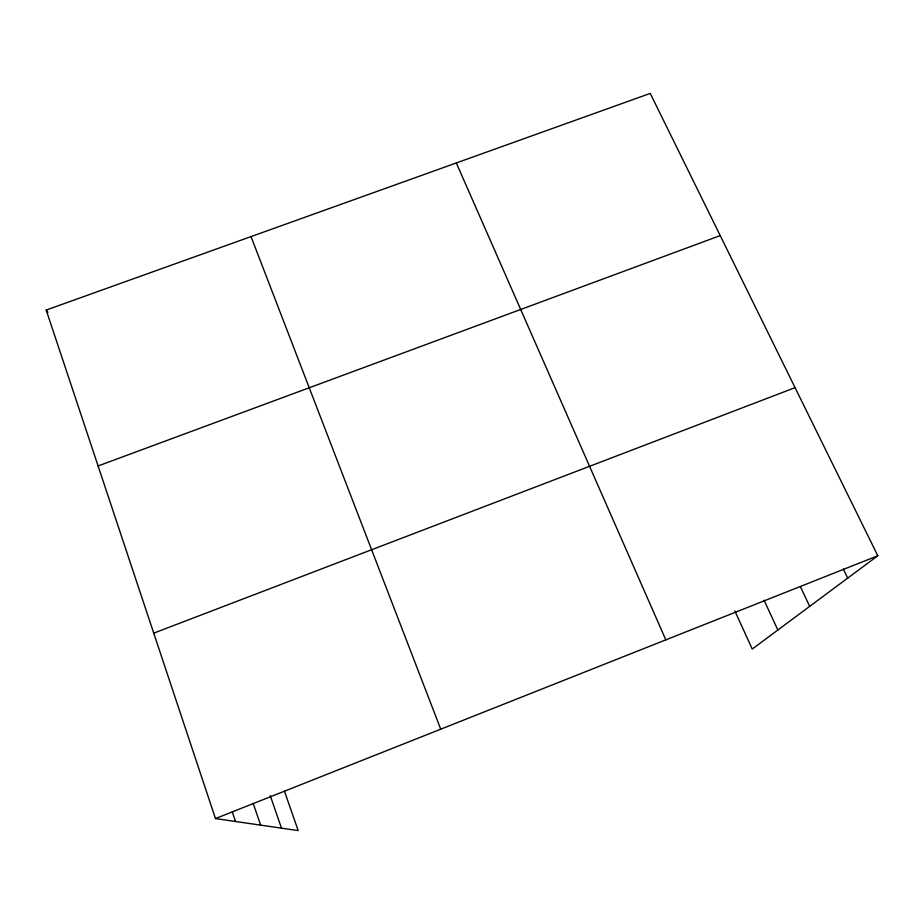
<?xml version="1.0" encoding="UTF-8"?>
<svg xmlns="http://www.w3.org/2000/svg" width="924" height="924" viewBox="0 0 924 924"><rect width="100%" height="100%" fill="white"/><g stroke="black" fill="none" stroke-linecap="round" stroke-linejoin="round"><path stroke-width="1.39" d="M284.442 791.163L298.186 830.595L215.465 818.572L46.2 310.06L650.23 93.405L877.8 555.751L752.24 649.052L734.857 610.972M215.465 818.572L877.8 555.751M153.742 633.148L795.056 387.653M98.094 465.962L720.212 235.597M46.2 310.06L47.967 312.312M843.323 569.045L847.712 578.112M800.461 586.798L809.701 606.352M764.033 600.196L777.858 630.018M456.317 162.959L665.823 639.87M251.016 236.59L440.725 729.186M270.258 795.645L281.497 828.17M253.164 803.303L260.614 825.132M232.294 811.953L235.505 821.482"/></g></svg>
